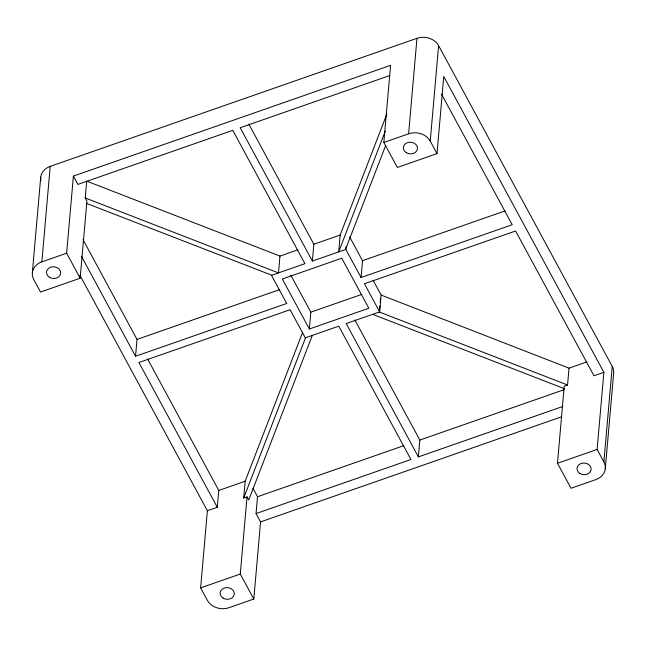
<?xml version="1.0" encoding="UTF-8"?>
<svg xmlns="http://www.w3.org/2000/svg" width="646" height="646" viewBox="0 0 646 646"><rect width="100%" height="100%" fill="white"/><g stroke="black" fill="none" stroke-linecap="round" stroke-linejoin="round"><path stroke-width="0.97" d="M32.365 272.604L40.722 177.125M297.911 249.808L279.96 256.074L86.709 181.138L85.232 197.975L86.919 201.084L80.169 278.208L40.52 292.049L33.753 279.548A16.352 13.509 5 0 1 41.861 261.864L50.21 166.377L416.969 38.324A16.352 13.509 5 0 1 438.602 45.632L612.247 366.452A16.352 13.509 5 0 1 613.635 373.396L605.278 468.875M80.169 278.208L66.643 253.208L73.386 176.083L390.58 65.335L383.829 142.459L397.363 167.459L437.011 153.619L443.762 76.494L603.873 372.314L597.122 449.43L603.889 461.93A16.352 13.509 5 0 1 595.79 479.623L571.007 488.279L557.474 463.279L564.224 386.155L567.559 384.992L569.029 368.155L586.948 361.905M73.386 176.083L77.9 184.417L232.778 130.339L304.936 263.673L271.49 275.349L286.711 303.475L135.547 356.253L137.017 339.416L83.027 239.658M252.941 488.263L257.52 496.734L256.05 513.57L260.564 521.903L253.813 599.028L229.031 607.676A16.352 13.509 5 0 1 207.398 600.368L200.631 587.868L207.382 510.744L79.87 275.156M207.382 510.744L217.29 507.288L218.768 490.451L147.571 358.91M312.317 335.403L248.718 500.012L247.03 496.903L243.695 498.066L245.165 481.238L302.683 332.181M253.813 599.028L240.28 574.028L247.03 496.903M279.96 256.074L278.491 272.903L85.232 197.975M346.086 246.425L345.828 249.396L312.373 261.073L313.843 244.245L248.855 124.161M309.361 329L282.302 279.007L341.774 258.238L368.834 308.239L309.361 329L310.839 312.171L290.894 275.325M386.801 114.213L340.167 235.055L338.698 251.883L385.323 131.041M441.493 94.082L512.213 224.735L361.049 277.514L362.519 260.685L349.68 236.953M379.501 310.023L379.848 306.067M380.195 302.102L380.542 298.145M562.787 406.471L418.366 456.9L346.199 323.573L379.654 311.889L381.124 295.06L373.041 280.114M383.829 142.459L408.611 133.811L416.969 38.324M437.011 153.619L430.244 141.119L438.602 45.632M418.366 456.9L419.835 440.063L354.84 319.98M603.889 461.93L612.247 366.452M243.695 498.066L305.558 337.761M345.497 249.509L385.71 145.431M389.393 75.663L240.215 127.746L312.373 261.073M41.861 261.864L66.643 253.208M313.843 244.245L340.167 235.055M137.017 339.416L279.621 289.626M362.519 260.685L505.132 210.895M310.839 312.171L361.817 294.366M381.124 295.06L569.029 368.155M218.768 490.451L245.165 481.238M603.873 372.314L593.957 375.77L515.597 230.985L364.433 283.764L379.654 311.889M257.52 496.734L403.847 445.643M419.835 440.063L564.265 389.635M256.05 513.57L410.929 459.492L338.77 326.165L305.316 337.85L290.094 309.725L138.93 362.503L217.29 507.288M260.564 521.903L561.56 416.807M200.631 587.868L240.28 574.028M557.474 463.279L597.122 449.43M379.323 312.002L567.559 384.992M86.394 203.337L271.813 275.236M372.653 314.336L564.031 388.537M345.828 249.396L361.049 277.514M81.549 256.494L135.547 356.253M408.611 133.811A16.352 13.509 5 0 1 430.244 141.119M40.868 180.654A16.352 13.509 5 0 1 50.21 166.377M579.947 473.51A7.09 5.854 5 0 0 591.106 469.618A7.09 5.854 5 0 0 581.134 463.44A7.09 5.854 5 0 0 579.947 473.51M223.112 598.107A7.09 5.854 5 0 0 234.272 594.207A7.09 5.854 5 0 0 224.291 588.03A7.09 5.854 5 0 0 223.112 598.107M49.467 277.287A7.09 5.854 5 0 0 60.627 273.387A7.09 5.854 5 0 0 50.646 267.218A7.09 5.854 5 0 0 49.467 277.287M406.31 152.69A7.09 5.854 5 0 0 417.469 148.798A7.09 5.854 5 0 0 407.489 142.621A7.09 5.854 5 0 0 406.31 152.69"/></g></svg>
